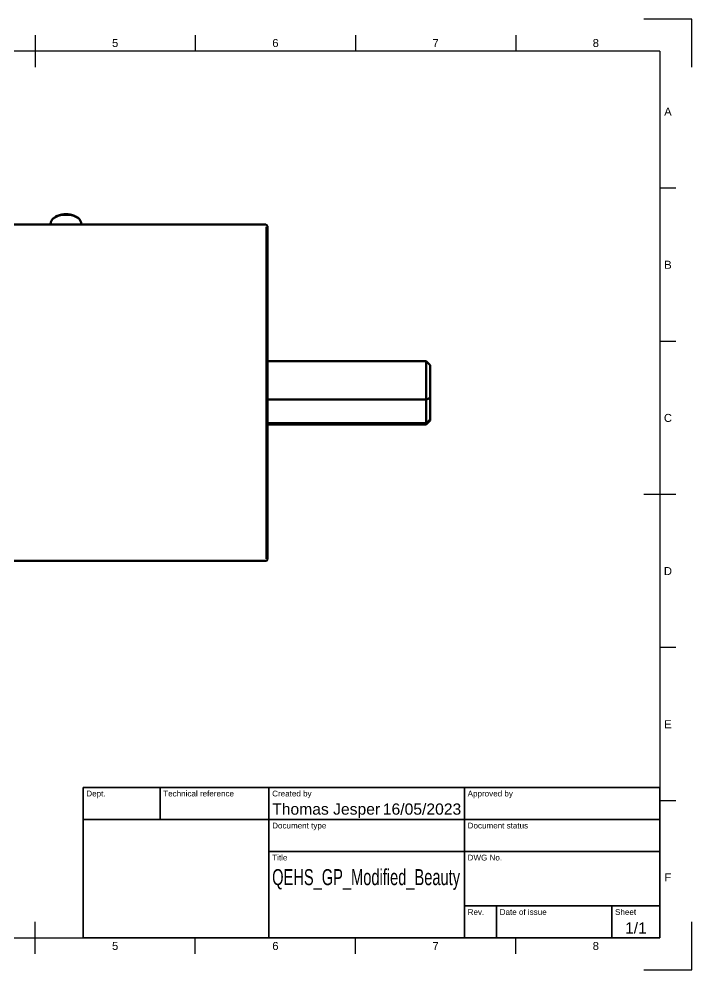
# Model space of a CAD drawing. Header units: millimetres. Extents: x 0 to 420, y 0 to 297.
# Drawn here: x 210 to 420, y 0 to 297 of the extents above; entities that cross this region are included whole.
import ezdxf
from ezdxf.enums import TextEntityAlignment as Align

# ---------------------------------------------------------------- set-up
doc = ezdxf.new("R2010")
doc.units = ezdxf.units.MM
doc.header["$LTSCALE"] = 0.75
for name, color, linetype, lineweight in [('BORDER', 7, 'Continuous', 25), ('TITLEBLOCK', 7, 'Continuous', 35), ('Visible', 7, 'Continuous', 50), ('Visible Narrow', 7, 'Continuous', 25)]:
    doc.layers.add(name, color=color, linetype=linetype, lineweight=lineweight)
doc.styles.add('FusionTitle', font='Arial.ttf')

# ---------------------------------------------------------------- blocks, each defined once
blk = doc.blocks.new('ISO_A3_SHEET')
at = {"layer": 'BORDER'}
for p, q in [((215, 292), (215, 282)), ((265, 292), (265, 287)), ((315, 292), (315, 287)), ((365, 292), (365, 287)), ((410, 287), (20, 287)), ((410, 287), (410, 10)), ((415, 244.16666), (410, 244.16666)), ((415, 196.33333), (410, 196.33333)), ((415, 148.5), (405, 148.5)), ((415, 100.66667), (410, 100.66667)), ((415, 52.83334), (410, 52.83334)), ((215, 5), (215, 15)), ((20, 10), (410, 10)), ((265, 5), (265, 10)), ((315, 5), (315, 10)), ((365, 5), (365, 10))]:
    blk.add_line(p, q, dxfattribs=at)
at = {"layer": 'Defpoints'}
for p, q in [((420, 297), (405, 297)), ((420, 282), (420, 297)), ((420, 0), (420, 15)), ((405, 0), (420, 0))]:
    blk.add_line(p, q, dxfattribs=at)
at = {"layer": 'BORDER', "style": 'FusionTitle'}
for s, p in [('5', (240, 289.5)), ('6', (290, 289.5)), ('7', (340, 289.5)), ('8', (390, 289.5)), ('A', (412.5, 268.08333)), ('B', (412.5, 220.25)), ('C', (412.5, 172.41667)), ('D', (412.5, 124.58334)), ('E', (412.5, 76.75001)), ('F', (412.5, 28.91668)), ('5', (240, 7.5)), ('6', (290, 7.5)), ('7', (340, 7.5)), ('8', (390, 7.5))]:
    blk.add_text(s, height=2.5, dxfattribs=at).set_placement(p, align=Align.MIDDLE)
blk = doc.blocks.new('ISO_TITLEBLOCK')
at = {"layer": 'TITLEBLOCK'}
for p, q in [((0, 47), (-180, 47)), ((-180, 47), (-180, 0)), ((-156, 37), (-156, 47)), ((-122, 0), (-122, 47)), ((-61, 0), (-61, 47)), ((0, 0), (0, 47)), ((-180, 37), (0, 37)), ((-122, 27), (0, 27)), ((-61, 10), (0, 10)), ((-51, 0), (-51, 10)), ((-15, 0), (-15, 10)), ((-180, 0), (0, 0))]:
    blk.add_line(p, q, dxfattribs=at)
at = {"layer": 'TITLEBLOCK', "style": 'FusionTitle'}
for s, p in [('Dept.', (-179, 46)), ('Technical reference', (-155, 46)), ('Created by', (-121, 46)), ('Approved by', (-60, 46)), ('Document type', (-121, 36)), ('Document status', (-60, 36)), ('Title', (-121, 26)), ('DWG No.', (-60, 26)), ('Rev.', (-60, 9)), ('Date of issue', (-50, 9)), ('Sheet', (-14, 9))]:
    blk.add_text(s, height=1.8, dxfattribs=at).set_placement(p, align=Align.TOP_LEFT)
for tag, height, p in [('DEPT', 3.5, (-179, 42)), ('TECHNICAL_REFERENCE', 3.5, (-155, 42)), ('CREATED_BY', 3.5, (-121, 42)), ('APPROVED_BY', 3.5, (-60, 42)), ('DOCUMENT_TYPE', 3.5, (-121, 32)), ('DOCUMENT_STATUS', 3.5, (-60, 32)), ('TITLE_1', 5, (-121, 21.5)), ('TITLE_2', 5, (-121, 14)), ('TITLE_3', 5, (-121, 6.5)), ('DATE_OF_ISSUE', 3.5, (-50, 5))]:
    blk.add_attdef(tag, text='', height=height, dxfattribs=at).set_placement(p, align=Align.TOP_LEFT)
for tag, p in [('CREATED_DATE', (-62, 42)), ('APPROVED_DATE', (-0.99, 42))]:
    blk.add_attdef(tag, text='', height=3.5, dxfattribs=at).set_placement(p, align=Align.TOP_RIGHT)
for tag, height, p in [('DRAWING_NUMBER', 5, (-30.5, 19.75)), ('REV', 3.5, (-56, 4.85)), ('SHEET', 3.5, (-7.5, 4.85))]:
    blk.add_attdef(tag, text='', height=height, dxfattribs=at).set_placement(p, align=Align.TOP_CENTER)

msp = doc.modelspace()

# ---------------------------------------------------------------- linework, layer by layer
at = {"layer": 'Visible'}
for p, q in [((287.02, 232.79), (154.33, 232.79)), ((219.87, 233.06), (219.87, 232.79)), ((229.4, 233.06), (229.4, 232.79)), ((287.5, 232.31), (287.5, 128.24)), ((287.5, 190.18), (337.03, 190.18)), ((337.03, 178.12), (337.03, 190.18)), ((338.3, 188.91), (337.03, 190.18)), ((338.3, 178.72), (338.3, 188.91)), ((338.3, 178.72), (338.3, 171.89)), ((287.5, 178.12), (337.03, 178.12)), ((337.03, 170.76), (337.03, 178.12)), ((287.5, 170.76), (337.03, 170.76)), ((287.5, 170.37), (337.03, 170.37)), ((338.3, 171.64), (337.03, 170.37)), ((337.03, 170.37), (337.03, 170.76)), ((338.3, 171.64), (338.3, 171.89)), ((287.02, 127.76), (153.03, 127.76))]:
    msp.add_line(p, q, dxfattribs=at)
at = {"layer": 'Visible', "extrusion": (0, 0, -1)}
for centre, start, end in [((-287.02, 232.31), 90, 180), ((-287.02, 128.24), 180, 270)]:
    msp.add_arc(centre, 0.476, start, end, dxfattribs=at)
at = {"layer": 'Visible'}
msp.add_open_spline([(229.4, 233.06), (229.4, 233.34), (229.33, 233.63), (229.09, 234.18), (228.9, 234.44), (228.39, 234.95), (228.05, 235.18), (227.26, 235.58), (226.81, 235.73), (225.84, 235.95), (225.34, 236.01), (224.32, 236.04), (223.82, 236), (222.84, 235.83), (222.37, 235.7), (221.51, 235.35), (221.12, 235.12), (220.48, 234.58), (220.22, 234.26), (219.94, 233.63), (219.87, 233.34), (219.87, 233.06)], degree=3, knots=[3.339537, 3.339537, 3.339537, 3.339537, 3.578156, 3.578156, 3.844027, 3.844027, 4.169108, 4.169108, 4.520308, 4.520308, 4.86699, 4.86699, 5.210175, 5.210175, 5.555458, 5.555458, 5.906372, 5.906372, 6.242453, 6.242453, 6.481129, 6.481129, 6.481129, 6.481129], dxfattribs=at)
for points in [[(337.03, 178.12), (337.45, 178.32), (337.88, 178.52), (338.3, 178.72)], [(338.3, 171.89), (337.88, 171.51), (337.45, 171.13), (337.03, 170.76)]]:
    msp.add_open_spline(points, degree=3, dxfattribs=at)
at = {"layer": 'Visible Narrow'}
msp.add_line((287.02, 232.14), (287.02, 128.41), dxfattribs=at)
msp.add_ellipse((224.64, 233.06), major_axis=(-4.76, 0), ratio=0.54919, start_param=3.298672, end_param=6.126106, dxfattribs=at)

# ---------------------------------------------------------------- block references
at = {"layer": 'BORDER'}
msp.add_blockref('ISO_A3_SHEET', (0, 0), dxfattribs=at)
at = {"layer": 'TITLEBLOCK'}
ref = msp.add_blockref('ISO_TITLEBLOCK', (410, 10), dxfattribs=at)
ref.add_attrib('CREATED_DATE', '16/05/2023', dxfattribs={"height": 3.5, "style": 'FusionTitle'}).set_placement((348, 52), align=Align.TOP_RIGHT)
ref.add_attrib('SHEET', '1/1', dxfattribs={"height": 3.5, "style": 'FusionTitle'}).set_placement((402.5, 14.85), align=Align.TOP_CENTER)
ref.add_attrib('TITLE_1', 'QEHS_GP_Modified_Beauty', dxfattribs={"height": 5, "style": 'FusionTitle', "width": 0.653767}).set_placement((289, 31.5), align=Align.TOP_LEFT)
ref.add_attrib('CREATED_BY', 'Thomas Jesper', dxfattribs={"height": 3.5, "style": 'FusionTitle'}).set_placement((289, 52), align=Align.TOP_LEFT)

doc.saveas('drawing.dxf')
